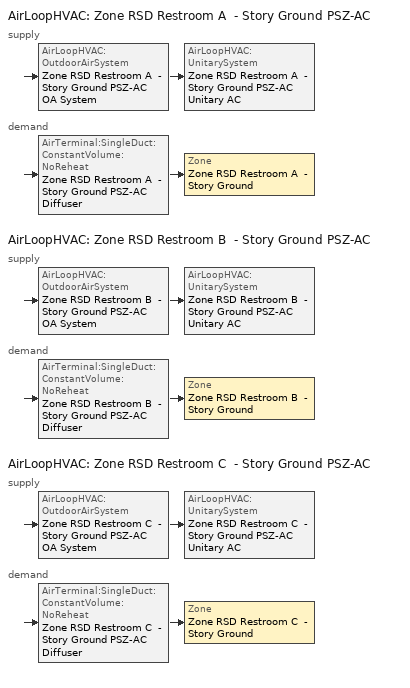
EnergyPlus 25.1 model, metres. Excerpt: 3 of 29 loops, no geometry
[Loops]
AirLoopHVAC 'Zone RSD Restroom A  - Story Ground PSZ-AC'
 supply: AirLoopHVAC:OutdoorAirSystem 'Zone RSD Restroom A  - Story Ground PSZ-AC OA System' > AirLoopHVAC:UnitarySystem 'Zone RSD Restroom A  - Story Ground PSZ-AC Unitary AC'
 demand: AirTerminal:SingleDuct:ConstantVolume:NoReheat 'Zone RSD Restroom A  - Story Ground PSZ-AC Diffuser' > Zone 'Zone RSD Restroom A  - Story Ground'
AirLoopHVAC 'Zone RSD Restroom B  - Story Ground PSZ-AC'
 supply: AirLoopHVAC:OutdoorAirSystem 'Zone RSD Restroom B  - Story Ground PSZ-AC OA System' > AirLoopHVAC:UnitarySystem 'Zone RSD Restroom B  - Story Ground PSZ-AC Unitary AC'
 demand: AirTerminal:SingleDuct:ConstantVolume:NoReheat 'Zone RSD Restroom B  - Story Ground PSZ-AC Diffuser' > Zone 'Zone RSD Restroom B  - Story Ground'
AirLoopHVAC 'Zone RSD Restroom C  - Story Ground PSZ-AC'
 supply: AirLoopHVAC:OutdoorAirSystem 'Zone RSD Restroom C  - Story Ground PSZ-AC OA System' > AirLoopHVAC:UnitarySystem 'Zone RSD Restroom C  - Story Ground PSZ-AC Unitary AC'
 demand: AirTerminal:SingleDuct:ConstantVolume:NoReheat 'Zone RSD Restroom C  - Story Ground PSZ-AC Diffuser' > Zone 'Zone RSD Restroom C  - Story Ground'
[ZoneControl:Thermostat] Temperature Difference Between Cutout And Setpoint {deltaC}=0
Name | Zone or ZoneList | Control Type Schedule | Control 1
Zone RSD Restroom A  - Story Ground Thermostat | Zone RSD Restroom A  - Story Ground | Zone RSD Restroom A  - Story Ground Thermostat Schedule | RSD Restroom - ComStock DEER Pre-1975 Thermostat
Zone RSD Restroom B  - Story Ground Thermostat | Zone RSD Restroom B  - Story Ground | Zone RSD Restroom B  - Story Ground Thermostat Schedule | RSD Restroom - ComStock DEER Pre-1975 Thermostat 1
Zone RSD Restroom C  - Story Ground Thermostat | Zone RSD Restroom C  - Story Ground | Zone RSD Restroom C  - Story Ground Thermostat Schedule | RSD Restroom - ComStock DEER Pre-1975 Thermostat 2
[ThermostatSetpoint:DualSetpoint] Heating Setpoint Temperature Schedule=D_RSD_All_HTemp_Yr; Cooling Setpoint Temperature Schedule=D_RSD_All_CTemp_Yr
RSD Restroom - ComStock DEER Pre-1975 Thermostat; RSD Restroom - ComStock DEER Pre-1975 Thermostat 1; RSD Restroom - ComStock DEER Pre-1975 Thermostat 2
[AirTerminal:SingleDuct:ConstantVolume:NoReheat] Availability Schedule=Always On Discrete
Name | Maximum Air Flow Rate {m3/s}
Zone RSD Restroom A  - Story Ground PSZ-AC Diffuser | 0.0633757
Zone RSD Restroom B  - Story Ground PSZ-AC Diffuser | 0.368032
Zone RSD Restroom C  - Story Ground PSZ-AC Diffuser | 0.0994167
[Zone equipment]
Zone RSD Restroom A  - Story Ground: Zone RSD Restroom A  - Story Ground Exhaust Fan, Zone RSD Restroom A  - Story Ground PSZ-AC Diffuser
Zone RSD Restroom B  - Story Ground: Zone RSD Restroom B  - Story Ground Exhaust Fan, Zone RSD Restroom B  - Story Ground PSZ-AC Diffuser
Zone RSD Restroom C  - Story Ground: Zone RSD Restroom C  - Story Ground Exhaust Fan, Zone RSD Restroom C  - Story Ground PSZ-AC Diffuser
[Sizing:Zone] Zone Cooling Design Supply Air Temperature Input Method=SupplyAirTemperature; Zone Cooling Design Supply Air Temperature {C}=12.7778; Zone Cooling Design Supply Air Temperature Difference {deltaC}=11.11; Zone Heating Design Supply Air Temperature Input Method=SupplyAirTemperature; Zone Heating Design Supply Air Temperature {C}=50; Zone Heating Design Supply Air Temperature Difference {deltaC}=11.11; Zone Cooling Design Supply Air Humidity Ratio {kgWater/kgDryAir}=0.0085; Zone Heating Design Supply Air Humidity Ratio {kgWater/kgDryAir}=0.008; Design Specification Outdoor Air Object=RSD Restroom Ventilation; Cooling Design Air Flow Method=DesignDay; Cooling Design Air Flow Rate {m3/s}=0; Cooling Minimum Air Flow per Zone Floor Area {m3/s-m2}=0.000762; Cooling Minimum Air Flow {m3/s}=0; Cooling Minimum Air Flow Fraction=0; Heating Design Air Flow Method=DesignDay; Heating Design Air Flow Rate {m3/s}=0; Heating Maximum Air Flow per Zone Floor Area {m3/s-m2}=0.002032; Heating Maximum Air Flow {m3/s}=0.141576; Heating Maximum Air Flow Fraction=0.3; Account for Dedicated Outdoor Air System=No; Zone Load Sizing Method=Sensible Load Only No Latent Load; Zone Latent Cooling Design Supply Air Humidity Ratio Input Method=HumidityRatioDifference; Zone Cooling Design Supply Air Humidity Ratio Difference {kgWater/kgDryAir}=0.005; Zone Latent Heating Design Supply Air Humidity Ratio Input Method=HumidityRatioDifference; Zone Humidification Design Supply Air Humidity Ratio Difference {kgWater/kgDryAir}=0.005; Type of Space Sum to Use=Coincident
Zone RSD Restroom A  - Story Ground; Zone RSD Restroom B  - Story Ground; Zone RSD Restroom C  - Story Ground
[DesignSpecification:OutdoorAir]
RSD Restroom Ventilation: Outdoor Air Method=Sum; Outdoor Air Flow per Person {m3/s-person}=0.00707921; Outdoor Air Flow per Zone Floor Area {m3/s-m2}=0.000762; Outdoor Air Flow per Zone {m3/s}=0; Outdoor Air Flow Air Changes per Hour {1/hr}=0
[Fan:ZoneExhaust] Availability Schedule=D_RSD_All_Fan_Yr; Fan Total Efficiency=0.563391; Pressure Rise {Pa}=124.544; Flow Fraction Schedule=D_RSD_All_Fan_Yr; System Availability Manager Coupling Mode=Decoupled
Name | Maximum Flow Rate {m3/s}
Zone RSD Restroom A  - Story Ground Exhaust Fan; Zone RSD Restroom C  - Story Ground Exhaust Fan | 0.0692124
Zone RSD Restroom B  - Story Ground Exhaust Fan | 0.493395
[AirLoopHVAC] Design Return Air Flow Fraction of Supply Air Flow=1
Name | Design Supply Air Flow Rate {m3/s}
Zone RSD Restroom A  - Story Ground PSZ-AC | 0.0633757
Zone RSD Restroom B  - Story Ground PSZ-AC | 0.368032
Zone RSD Restroom C  - Story Ground PSZ-AC | 0.0994167
[Sizing:System] Type of Load to Size On=Sensible; Central Heating Maximum System Air Flow Ratio=1; Preheat Design Temperature {C}=7.22222; Preheat Design Humidity Ratio {kgWater/kgDryAir}=0.008; Precool Design Temperature {C}=12.7778; Precool Design Humidity Ratio {kgWater/kgDryAir}=0.008; Central Cooling Design Supply Air Temperature {C}=12.7778; Central Heating Design Supply Air Temperature {C}=50; Type of Zone Sum to Use=Coincident; 100% Outdoor Air in Cooling=No; 100% Outdoor Air in Heating=No; Central Cooling Design Supply Air Humidity Ratio {kgWater/kgDryAir}=0.0085; Central Heating Design Supply Air Humidity Ratio {kgWater/kgDryAir}=0.008; Cooling Supply Air Flow Rate Method=DesignDay; Cooling Supply Air Flow Rate {m3/s}=0; Cooling Supply Air Flow Rate Per Floor Area {m3/s-m2}=0.00996765; Cooling Fraction of Autosized Cooling Supply Air Flow Rate=1; Cooling Supply Air Flow Rate Per Unit Cooling Capacity {m3/s-W}=3.94755e-05; Heating Supply Air Flow Rate Method=DesignDay; Heating Supply Air Flow Rate {m3/s}=0; Heating Supply Air Flow Rate Per Floor Area {m3/s-m2}=0.00996765; Heating Fraction of Autosized Heating Supply Air Flow Rate=1; Heating Fraction of Autosized Cooling Supply Air Flow Rate=1; Heating Supply Air Flow Rate Per Unit Heating Capacity {m3/s-W}=3.15882e-05; System Outdoor Air Method=ZoneSum; Zone Maximum Outdoor Air Fraction=1; Cooling Design Capacity Method=CoolingDesignCapacity; Cooling Design Capacity Per Floor Area {W/m2}=234.7; Fraction of Autosized Cooling Design Capacity=1; Heating Design Capacity Method=HeatingDesignCapacity; Heating Design Capacity Per Floor Area {W/m2}=157; Fraction of Autosized Heating Design Capacity=1; Central Cooling Capacity Control Method=OnOff; Occupant Diversity=1
Name | Design Outdoor Air Flow Rate {m3/s} | Cooling Design Capacity {W} | Heating Design Capacity {W}
Zone RSD Restroom A  - Story Ground PSZ-AC | 0.0633757 | 1201.57 | 1809.29
Zone RSD Restroom B  - Story Ground PSZ-AC | 0.368032 | 6937.21 | 12897.93
Zone RSD Restroom C  - Story Ground PSZ-AC | 0.0994167 | 1580.35 | 1809.29
[Controller:OutdoorAir] Economizer Control Type=NoEconomizer; Economizer Control Action Type=ModulateFlow; Economizer Maximum Limit Dry-Bulb Temperature {C}=28; Economizer Maximum Limit Enthalpy {J/kg}=64000; Lockout Type=LockoutWithCompressor; Minimum Limit Type=FixedMinimum; High Humidity Control=No; High Humidity Outdoor Air Flow Ratio=1; Control High Indoor Humidity Based on Outdoor Humidity Ratio=Yes; Heat Recovery Bypass Control Type=BypassWhenWithinEconomizerLimits; Economizer Operation Staging=InterlockedWithMechanicalCooling
Name | Minimum Outdoor Air Flow Rate {m3/s} | Maximum Outdoor Air Flow Rate {m3/s} | Minimum Outdoor Air Schedule | Mechanical Ventilation Controller
Zone RSD Restroom A  - Story Ground PSZ-AC OA System Controller | 0.0301074 | 0.0633757 | Zone RSD Restroom A  - Story Ground PSZ-AC_night_ventcycle_schedule | Controller Mechanical Ventilation 16
Zone RSD Restroom B  - Story Ground PSZ-AC OA System Controller | 0.214627 | 0.368032 | Zone RSD Restroom B  - Story Ground PSZ-AC_night_ventcycle_schedule | Controller Mechanical Ventilation 17
Zone RSD Restroom C  - Story Ground PSZ-AC OA System Controller | 0.0301074 | 0.0994167 | Zone RSD Restroom C  - Story Ground PSZ-AC_night_ventcycle_schedule | Controller Mechanical Ventilation 18
[Controller:MechanicalVentilation] Demand Controlled Ventilation=No; System Outdoor Air Method=ZoneSum; Design Specification Outdoor Air Object Name 1=RSD Restroom Ventilation
Name | Availability Schedule | Zone or ZoneList Name 1
Controller Mechanical Ventilation 16 | Zone RSD Restroom A  - Story Ground PSZ-AC_night_ventcycle_schedule | Zone RSD Restroom A  - Story Ground
Controller Mechanical Ventilation 17 | Zone RSD Restroom B  - Story Ground PSZ-AC_night_ventcycle_schedule | Zone RSD Restroom B  - Story Ground
Controller Mechanical Ventilation 18 | Zone RSD Restroom C  - Story Ground PSZ-AC_night_ventcycle_schedule | Zone RSD Restroom C  - Story Ground
[SetpointManager:MixedAir] Control Variable=Temperature
Name | Setpoint Node or NodeList
Zone RSD Restroom A  - Story Ground PSZ-AC Mixed Air Node OS Default SPM | Zone RSD Restroom A  - Story Ground PSZ-AC Mixed Air Node
Zone RSD Restroom B  - Story Ground PSZ-AC Mixed Air Node OS Default SPM | Zone RSD Restroom B  - Story Ground PSZ-AC Mixed Air Node
Zone RSD Restroom C  - Story Ground PSZ-AC Mixed Air Node OS Default SPM | Zone RSD Restroom C  - Story Ground PSZ-AC Mixed Air Node
[AirLoopHVAC:UnitarySystem] Control Type=Load; Dehumidification Control Type=None; Availability Schedule=Outage Availability Schedule; Fan Placement=DrawThrough; Supply Air Fan Operating Mode Schedule=Always On Discrete; DX Heating Coil Sizing Ratio=1; Use DOAS DX Cooling Coil=No; Minimum Supply Air Temperature {C}=2; Latent Load Control=SensibleOnlyLoadControl; Cooling Supply Air Flow Rate Method=SupplyAirFlowRate; Heating Supply Air Flow Rate Method=SupplyAirFlowRate; No Load Supply Air Flow Rate Method=None; No Load Supply Air Flow Rate Control Set To Low Speed=Yes; Maximum Supply Air Temperature {C}=50; Maximum Outdoor Dry-Bulb Temperature for Supplemental Heater Operation {C}=21; Ancillary On-Cycle Electric Power {W}=0; Ancillary Off-Cycle Electric Power {W}=0
Name | Controlling Zone or Thermostat Location | Supply Fan | Heating Coil | Cooling Coil | Supplemental Heating Coil | Cooling Supply Air Flow Rate {m3/s} | Heating Supply Air Flow Rate {m3/s}
Zone RSD Restroom A  - Story Ground PSZ-AC Unitary AC | Zone RSD Restroom A  - Story Ground | Zone RSD Restroom A  - Story Ground PSZ-AC Fan | Zone RSD Restroom A  - Story Ground PSZ-AC Gas Htg Coil | Zone RSD Restroom A  - Story Ground PSZ-AC 1spd DX AC Clg Coil 4kBtu/hr 9.7SEER 4kBtu/hr 13.0SEER | Zone RSD Restroom A  - Story Ground PSZ-AC No Heat | 0.0633757 | 0.0633757
Zone RSD Restroom B  - Story Ground PSZ-AC Unitary AC | Zone RSD Restroom B  - Story Ground | Zone RSD Restroom B  - Story Ground PSZ-AC Fan | Zone RSD Restroom B  - Story Ground PSZ-AC Gas Htg Coil | Zone RSD Restroom B  - Story Ground PSZ-AC 1spd DX AC Clg Coil 23kBtu/hr 9.7SEER 23kBtu/hr 13.0SEER | Zone RSD Restroom B  - Story Ground PSZ-AC No Heat | 0.368032 | 0.368032
Zone RSD Restroom C  - Story Ground PSZ-AC Unitary AC | Zone RSD Restroom C  - Story Ground | Zone RSD Restroom C  - Story Ground PSZ-AC Fan | Zone RSD Restroom C  - Story Ground PSZ-AC Gas Htg Coil | Zone RSD Restroom C  - Story Ground PSZ-AC 1spd DX AC Clg Coil 6kBtu/hr 9.7SEER 6kBtu/hr 13.0SEER | Zone RSD Restroom C  - Story Ground PSZ-AC No Heat | 0.0994167 | 0.0994167
[Fan:OnOff] Availability Schedule=Always On Discrete; Fan Total Efficiency=0.546; Pressure Rise {Pa}=622.722; Motor Efficiency=0.84; Motor In Airstream Fraction=1
Name | Maximum Flow Rate {m3/s} | Fan Power Ratio Function of Speed Ratio Curve | Fan Efficiency Ratio Function of Speed Ratio Curve
Zone RSD Restroom A  - Story Ground PSZ-AC Fan | 0.0633757 | Fan On Off Power Curve 15 | Fan On Off Efficiency Curve 15
Zone RSD Restroom B  - Story Ground PSZ-AC Fan | 0.368032 | Fan On Off Power Curve 16 | Fan On Off Efficiency Curve 16
Zone RSD Restroom C  - Story Ground PSZ-AC Fan | 0.0994167 | Fan On Off Power Curve 17 | Fan On Off Efficiency Curve 17
[Coil:Heating:Fuel] Availability Schedule=Always On Discrete; Fuel Type=NaturalGas; Burner Efficiency=0.8; On Cycle Parasitic Electric Load {W}=0; Off Cycle Parasitic Fuel Load {W}=0
Name | Nominal Capacity {W}
Zone RSD Restroom A  - Story Ground PSZ-AC Gas Htg Coil | 3013.7
Zone RSD Restroom B  - Story Ground PSZ-AC Gas Htg Coil | 22153.8
Zone RSD Restroom C  - Story Ground PSZ-AC Gas Htg Coil | 4318.48
[Coil:Cooling:DX:SingleSpeed] Availability Schedule=Always On Discrete; Gross Rated Cooling COP {W/W}=3.91157; Rated Evaporator Fan Power Per Volume Flow Rate 2017 {W/(m3/s)}=773.3; Rated Evaporator Fan Power Per Volume Flow Rate 2023 {W/(m3/s)}=934.4; Total Cooling Capacity Function of Temperature Curve=SpltAC1Sp_ClCap_fT; Total Cooling Capacity Function of Flow Fraction Curve=DXCOOL-NECB2011-REF-CAPFFLOW; Energy Input Ratio Function of Temperature Curve=SpltAC1Sp_EIR_fT; Energy Input Ratio Function of Flow Fraction Curve=DXCOOL-NECB2011-REF-COOLEIRFFLOW; Part Load Fraction Correlation Curve=DXCOOL-NECB2011-REF-COOLPLFFPLR; Minimum Outdoor Dry-Bulb Temperature for Compressor Operation {C}=-25; Nominal Time for Condensate Removal to Begin {s}=0; Ratio of Initial Moisture Evaporation Rate and Steady State Latent Capacity=0; Maximum Cycling Rate {cycles/hr}=0; Latent Capacity Time Constant {s}=0; Condenser Type=AirCooled; Evaporative Condenser Effectiveness=0.9; Evaporative Condenser Air Flow Rate {m3/s}=Autosize; Evaporative Condenser Pump Rated Power Consumption {W}=Autosize; Crankcase Heater Capacity {W}=0; Maximum Outdoor Dry-Bulb Temperature for Crankcase Heater Operation {C}=10; Basin Heater Capacity {W/K}=0; Basin Heater Setpoint Temperature {C}=2
Name | Gross Rated Total Cooling Capacity {W} | Gross Rated Sensible Heat Ratio | Rated Air Flow Rate {m3/s}
Zone RSD Restroom A  - Story Ground PSZ-AC 1spd DX AC Clg Coil 4kBtu/hr 9.7SEER 4kBtu/hr 13.0SEER | 1497.69 | 0.716532 | 0.0633757
Zone RSD Restroom B  - Story Ground PSZ-AC 1spd DX AC Clg Coil 23kBtu/hr 9.7SEER 23kBtu/hr 13.0SEER | 9139.12 | 0.701083 | 0.368032
Zone RSD Restroom C  - Story Ground PSZ-AC 1spd DX AC Clg Coil 6kBtu/hr 9.7SEER 6kBtu/hr 13.0SEER | 1859.21 | 0.800434 | 0.0994167
[Coil:Heating:Electric] Availability Schedule=Always Off Discrete; Efficiency=1; Nominal Capacity {W}=0
Zone RSD Restroom A  - Story Ground PSZ-AC No Heat; Zone RSD Restroom B  - Story Ground PSZ-AC No Heat; Zone RSD Restroom C  - Story Ground PSZ-AC No Heat
[SetpointManager:SingleZone:Reheat] Control Variable=Temperature; Minimum Supply Air Temperature {C}=12.7778; Maximum Supply Air Temperature {C}=50
Name | Control Zone | Setpoint Node or NodeList
Zone RSD Restroom A  - Story Ground Setpoint Manager SZ Reheat | Zone RSD Restroom A  - Story Ground | Zone RSD Restroom A  - Story Ground PSZ-AC Supply Outlet Node
Zone RSD Restroom B  - Story Ground Setpoint Manager SZ Reheat | Zone RSD Restroom B  - Story Ground | Zone RSD Restroom B  - Story Ground PSZ-AC Supply Outlet Node
Zone RSD Restroom C  - Story Ground Setpoint Manager SZ Reheat | Zone RSD Restroom C  - Story Ground | Zone RSD Restroom C  - Story Ground PSZ-AC Supply Outlet Node
[Schedule:Day:Interval]
D_RSD_All_HTemp_Yr Default; autogen D_RSD_All_HTemp_Yr 0_day_sch: Average, 24:00, 20
Schedule Day 17: No, 01:00, 20, 02:00, 20, 03:00, 20, 04:00, 20, 05:00, 20, 06:00, 20, 07:00, 20, 08:00, 20, 09:00, 20, 10:00, 20, 11:00, 20, 12:00, 20, 13:00, 20, 14:00, 20, 15:00, 0, 16:00, 0, 17:00, 0, 18:00, 0, 19:00, 0, 20:00, 0, 21:00, 0, 22:00, 0, 23:00, 0, 24:00, 0
Schedule Day 18: No, 01:00, 0, 02:00, 0, 03:00, 0, 04:00, 0, 05:00, 0, 06:00, 0, 07:00, 0, 08:00, 0, 09:00, 0, 10:00, 0, 11:00, 0, 12:00, 0, 13:00, 0, 14:00, 0, 15:00, 20, 16:00, 20, 17:00, 20, 18:00, 20, 19:00, 20, 20:00, 20, 21:00, 20, 22:00, 20, 23:00, 20, 24:00, 20
Schedule Day 5; Schedule Day 6: No, 24:00, 20
D_RSD_All_CTemp_Yr Default; autogen D_RSD_All_CTemp_Yr 0_day_sch: Average, 24:00, 21.6667
Schedule Day 59: No, 01:00, 21.6667, 02:00, 21.6667, 03:00, 21.6667, 04:00, 21.6667, 05:00, 21.6667, 06:00, 21.6667, 07:00, 21.6667, 08:00, 21.6667, 09:00, 21.6667, 10:00, 21.6667, 11:00, 21.6667, 12:00, 21.6667, 13:00, 21.6667, 14:00, 21.6667, 15:00, 0, 16:00, 0, 17:00, 0, 18:00, 0, 19:00, 0, 20:00, 0, 21:00, 0, 22:00, 0, 23:00, 0, 24:00, 0
Schedule Day 60: No, 01:00, 0, 02:00, 0, 03:00, 0, 04:00, 0, 05:00, 0, 06:00, 0, 07:00, 0, 08:00, 0, 09:00, 0, 10:00, 0, 11:00, 0, 12:00, 0, 13:00, 0, 14:00, 0, 15:00, 21.6667, 16:00, 21.6667, 17:00, 21.6667, 18:00, 21.6667, 19:00, 21.6667, 20:00, 21.6667, 21:00, 21.6667, 22:00, 21.6667, 23:00, 21.6667, 24:00, 21.6667
Schedule Day 2; Schedule Day 3: No, 24:00, 21.6667
D_RSD_All_Fan_Yr Default; autogen D_RSD_All_Fan_Yr 0_day_sch: Average, 09:00, 0, 23:00, 1, 24:00, 0
Schedule Day 41: No, 01:00, 0, 02:00, 0, 03:00, 0, 04:00, 0, 05:00, 0, 06:00, 0, 07:00, 0, 08:00, 0, 09:00, 0, 10:00, 1, 11:00, 1, 12:00, 1, 13:00, 1, 14:00, 1, 15:00, 0, 16:00, 0, 17:00, 0, 18:00, 0, 19:00, 0, 20:00, 0, 21:00, 0, 22:00, 0, 23:00, 0, 24:00, 0
Schedule Day 42: No, 01:00, 0, 02:00, 0, 03:00, 0, 04:00, 0, 05:00, 0, 06:00, 0, 07:00, 0, 08:00, 0, 09:00, 0, 10:00, 0, 11:00, 0, 12:00, 0, 13:00, 0, 14:00, 0, 15:00, 1, 16:00, 1, 17:00, 1, 18:00, 1, 19:00, 1, 20:00, 1, 21:00, 1, 22:00, 1, 23:00, 1, 24:00, 0
D_RSD_All_Fan_Yr Summer Design Day; D_RSD_All_Fan_Yr Winter Design Day: No, 09:00, 0, 23:00, 1, 24:00, 0
[Schedule:Week:Daily]
D_RSD_All_HTemp_Yr Week Rule - Jan1-Aug11; D_RSD_All_HTemp_Yr Week Rule - Aug19-Dec31: D_RSD_All_HTemp_Yr Default, D_RSD_All_HTemp_Yr Default, autogen D_RSD_All_HTemp_Yr 0_day_sch, autogen D_RSD_All_HTemp_Yr 0_day_sch, D_RSD_All_HTemp_Yr Default, D_RSD_All_HTemp_Yr Default, D_RSD_All_HTemp_Yr Default, D_RSD_All_HTemp_Yr Default, Schedule Day 5, Schedule Day 6, D_RSD_All_HTemp_Yr Default, D_RSD_All_HTemp_Yr Default
D_RSD_All_HTemp_Yr Week Rule - Aug12-Aug18: D_RSD_All_HTemp_Yr Default, D_RSD_All_HTemp_Yr Default, autogen D_RSD_All_HTemp_Yr 0_day_sch, Schedule Day 17, Schedule Day 18, D_RSD_All_HTemp_Yr Default, D_RSD_All_HTemp_Yr Default, D_RSD_All_HTemp_Yr Default, Schedule Day 5, Schedule Day 6, D_RSD_All_HTemp_Yr Default, D_RSD_All_HTemp_Yr Default
D_RSD_All_CTemp_Yr Week Rule - Jan1-Aug11; D_RSD_All_CTemp_Yr Week Rule - Aug19-Dec31: D_RSD_All_CTemp_Yr Default, D_RSD_All_CTemp_Yr Default, autogen D_RSD_All_CTemp_Yr 0_day_sch, autogen D_RSD_All_CTemp_Yr 0_day_sch, D_RSD_All_CTemp_Yr Default, D_RSD_All_CTemp_Yr Default, D_RSD_All_CTemp_Yr Default, D_RSD_All_CTemp_Yr Default, Schedule Day 2, Schedule Day 3, D_RSD_All_CTemp_Yr Default, D_RSD_All_CTemp_Yr Default
D_RSD_All_CTemp_Yr Week Rule - Aug12-Aug18: D_RSD_All_CTemp_Yr Default, D_RSD_All_CTemp_Yr Default, autogen D_RSD_All_CTemp_Yr 0_day_sch, Schedule Day 59, Schedule Day 60, D_RSD_All_CTemp_Yr Default, D_RSD_All_CTemp_Yr Default, D_RSD_All_CTemp_Yr Default, Schedule Day 2, Schedule Day 3, D_RSD_All_CTemp_Yr Default, D_RSD_All_CTemp_Yr Default
D_RSD_All_Fan_Yr Week Rule - Jan1-Aug11; D_RSD_All_Fan_Yr Week Rule - Aug19-Dec31: D_RSD_All_Fan_Yr Default, D_RSD_All_Fan_Yr Default, autogen D_RSD_All_Fan_Yr 0_day_sch, autogen D_RSD_All_Fan_Yr 0_day_sch, D_RSD_All_Fan_Yr Default, D_RSD_All_Fan_Yr Default, D_RSD_All_Fan_Yr Default, D_RSD_All_Fan_Yr Default, D_RSD_All_Fan_Yr Summer Design Day, D_RSD_All_Fan_Yr Winter Design Day, D_RSD_All_Fan_Yr Default, D_RSD_All_Fan_Yr Default
D_RSD_All_Fan_Yr Week Rule - Aug12-Aug18: D_RSD_All_Fan_Yr Default, D_RSD_All_Fan_Yr Default, autogen D_RSD_All_Fan_Yr 0_day_sch, Schedule Day 41, Schedule Day 42, D_RSD_All_Fan_Yr Default, D_RSD_All_Fan_Yr Default, D_RSD_All_Fan_Yr Default, D_RSD_All_Fan_Yr Summer Design Day, D_RSD_All_Fan_Yr Winter Design Day, D_RSD_All_Fan_Yr Default, D_RSD_All_Fan_Yr Default
[Schedule:Year]
D_RSD_All_HTemp_Yr: D_RSD_All_HTemp_Yr Week Rule - Jan1-Aug11, 1, 1, 8, 11, D_RSD_All_HTemp_Yr Week Rule - Aug12-Aug18, 8, 12, 8, 18, D_RSD_All_HTemp_Yr Week Rule - Aug19-Dec31, 8, 19, 12, 31
D_RSD_All_CTemp_Yr: D_RSD_All_CTemp_Yr Week Rule - Jan1-Aug11, 1, 1, 8, 11, D_RSD_All_CTemp_Yr Week Rule - Aug12-Aug18, 8, 12, 8, 18, D_RSD_All_CTemp_Yr Week Rule - Aug19-Dec31, 8, 19, 12, 31
D_RSD_All_Fan_Yr: D_RSD_All_Fan_Yr Week Rule - Jan1-Aug11, 1, 1, 8, 11, D_RSD_All_Fan_Yr Week Rule - Aug12-Aug18, 8, 12, 8, 18, D_RSD_All_Fan_Yr Week Rule - Aug19-Dec31, 8, 19, 12, 31
[Schedule:Compact]
Zone RSD Restroom A  - Story Ground Thermostat Schedule; Zone RSD Restroom B  - Story Ground Thermostat Schedule; Zone RSD Restroom C  - Story Ground Thermostat Schedule: Through: 12/31, For: AllDays, Until: 24:00, 4
Outage Availability Schedule: Through: 01/01, For: AllDays, Until: 24:00, 1, Through: 01/02, For: AllDays, Until: 24:00, 1, Through: 01/03, For: AllDays, Until: 24:00, 1, Through: 01/04, For: AllDays, Until: 24:00, 1, Through: 01/05, For: AllDays, Until: 24:00, 1, Through: 01/06, For: AllDays, Until: 24:00, 1, Through: 01/07, For: AllDays, Until: 24:00, 1, Through: 01/08, For: AllDays, Until: 24:00, 1, Through: 01/09, For: AllDays, Until: 24:00, 1, Through: 01/10, For: AllDays, Until: 24:00, 1, Through: 01/11, For: AllDays, Until: 24:00, 1, Through: 01/12, For: AllDays, Until: 24:00, 1, Through: 01/13, For: AllDays, Until: 24:00, 1, Through: 01/14, For: AllDays, Until: 24:00, 1, Through: 01/15, For: AllDays, Until: 24:00, 1, Through: 01/16, For: AllDays, Until: 24:00, 1, Through: 01/17, For: AllDays, Until: 24:00, 1, Through: 01/18, For: AllDays, Until: 24:00, 1, Through: 01/19, For: AllDays, Until: 24:00, 1, Through: 01/20, For: AllDays, Until: 24:00, 1, Through: 01/21, For: AllDays, Until: 24:00, 1, Through: 01/22, For: AllDays, Until: 24:00, 1, Through: 01/23, For: AllDays, Until: 24:00, 1, Through: 01/24, For: AllDays, Until: 24:00, 1, Through: 01/25, For: AllDays, Until: 24:00, 1, Through: 01/26, For: AllDays, Until: 24:00, 1, Through: 01/27, For: AllDays, Until: 24:00, 1, Through: 01/28, For: AllDays, Until: 24:00, 1, Through: 01/29, For: AllDays, Until: 24:00, 1, Through: 01/30, For: AllDays, Until: 24:00, 1, Through: 01/31, For: AllDays, Until: 24:00, 1, Through: 02/01, For: AllDays, Until: 24:00, 1, Through: 02/02, For: AllDays, Until: 24:00, 1, Through: 02/03, For: AllDays, Until: 24:00, 1, Through: 02/04, For: AllDays, Until: 24:00, 1, Through: 02/05, For: AllDays, Until: 24:00, 1, Through: 02/06, For: AllDays, Until: 24:00, 1, Through: 02/07, For: AllDays, Until: 24:00, 1, Through: 02/08, For: AllDays, Until: 24:00, 1, Through: 02/09, For: AllDays, Until: 24:00, 1, Through: 02/10, For: AllDays, Until: 24:00, 1, Through: 02/11, For: AllDays, Until: 24:00, 1, Through: 02/12, For: AllDays, Until: 24:00, 1, Through: 02/13, For: AllDays, Until: 24:00, 1, Through: 02/14, For: AllDays, Until: 24:00, 1, Through: 02/15, For: AllDays, Until: 24:00, 1, Through: 02/16, For: AllDays, Until: 24:00, 1, Through: 02/17, For: AllDays, Until: 24:00, 1, Through: 02/18, For: AllDays, Until: 24:00, 1, Through: 02/19, For: AllDays, Until: 24:00, 1, Through: 02/20, For: AllDays, Until: 24:00, 1, Through: 02/21, For: AllDays, Until: 24:00, 1, Through: 02/22, For: AllDays, Until: 24:00, 1, Through: 02/23, For: AllDays, Until: 24:00, 1, Through: 02/24, For: AllDays, Until: 24:00, 1, Through: 02/25, For: AllDays, Until: 24:00, 1, Through: 02/26, For: AllDays, Until: 24:00, 1, Through: 02/27, For: AllDays, Until: 24:00, 1, Through: 02/28, For: AllDays, Until: 24:00, 1, Through: 03/01, For: AllDays, Until: 24:00, 1, Through: 03/02, For: AllDays, Until: 24:00, 1, Through: 03/03, For: AllDays, Until: 24:00, 1, Through: 03/04, For: AllDays, Until: 24:00, 1, Through: 03/05, For: AllDays, Until: 24:00, 1, Through: 03/06, For: AllDays, Until: 24:00, 1, Through: 03/07, For: AllDays, Until: 24:00, 1, Through: 03/08, For: AllDays, Until: 24:00, 1, Through: 03/09, For: AllDays, Until: 24:00, 1, Through: 03/10, For: AllDays, Until: 24:00, 1, Through: 03/11, For: AllDays, Until: 24:00, 1, Through: 03/12, For: AllDays, Until: 24:00, 1, Through: 03/13, For: AllDays, Until: 24:00, 1, Through: 03/14, For: AllDays, Until: 24:00, 1, Through: 03/15, For: AllDays, Until: 24:00, 1, Through: 03/16, For: AllDays, Until: 24:00, 1, Through: 03/17, For: AllDays, Until: 24:00, 1, Through: 03/18, For: AllDays, Until: 24:00, 1, Through: 03/19, For: AllDays, Until: 24:00, 1, Through: 03/20, For: AllDays, Until: 24:00, 1, Through: 03/21, For: AllDays, Until: 24:00, 1, Through: 03/22, For: AllDays, Until: 24:00, 1, Through: 03/23, For: AllDays, Until: 24:00, 1, Through: 03/24, For: AllDays, Until: 24:00, 1, Through: 03/25, For: AllDays, Until: 24:00, 1, Through: 03/26, For: AllDays, Until: 24:00, 1, Through: 03/27, For: AllDays, Until: 24:00, 1, Through: 03/28, For: AllDays, Until: 24:00, 1, Through: 03/29, For: AllDays, Until: 24:00, 1, Through: 03/30, For: AllDays, Until: 24:00, 1, Through: 03/31, For: AllDays, Until: 24:00, 1, Through: 04/01, For: AllDays, Until: 24:00, 1, Through: 04/02, For: AllDays, Until: 24:00, 1, Through: 04/03, For: AllDays, Until: 24:00, 1, Through: 04/04, For: AllDays, Until: 24:00, 1, Through: 04/05, For: AllDays, Until: 24:00, 1, Through: 04/06, For: AllDays, Until: 24:00, 1, Through: 04/07, For: AllDays, Until: 24:00, 1, Through: 04/08, For: AllDays, Until: 24:00, 1, Through: 04/09, For: AllDays, Until: 24:00, 1, Through: 04/10, For: AllDays, Until: 24:00, 1, Through: 04/11, For: AllDays, Until: 24:00, 1, Through: 04/12, For: AllDays, Until: 24:00, 1, Through: 04/13, For: AllDays, Until: 24:00, 1, Through: 04/14, For: AllDays, Until: 24:00, 1, Through: 04/15, For: AllDays, Until: 24:00, 1, Through: 04/16, For: AllDays, Until: 24:00, 1, Through: 04/17, For: AllDays, Until: 24:00, 1, Through: 04/18, For: AllDays, Until: 24:00, 1, Through: 04/19, For: AllDays, Until: 24:00, 1, Through: 04/20, For: AllDays, Until: 24:00, 1, Through: 04/21, For: AllDays, Until: 24:00, 1, Through: 04/22, For: AllDays, Until: 24:00, 1, Through: 04/23, For: AllDays, Until: 24:00, 1, Through: 04/24, For: AllDays, Until: 24:00, 1, Through: 04/25, For: AllDays, Until: 24:00, 1, Through: 04/26, For: AllDays, Until: 24:00, 1, Through: 04/27, For: AllDays, Until: 24:00, 1, Through: 04/28, For: AllDays, Until: 24:00, 1, Through: 04/29, For: AllDays, Until: 24:00, 1, Through: 04/30, For: AllDays, Until: 24:00, 1, Through: 05/01, For: AllDays, Until: 24:00, 1, Through: 05/02, For: AllDays, Until: 24:00, 1, Through: 05/03, For: AllDays, Until: 24:00, 1, Through: 05/04, For: AllDays, Until: 24:00, 1, Through: 05/05, For: AllDays, Until: 24:00, 1, Through: 05/06, For: AllDays, Until: 24:00, 1, Through: 05/07, For: AllDays, Until: 24:00, 1, Through: 05/08, For: AllDays, Until: 24:00, 1, Through: 05/09, For: AllDays, Until: 24:00, 1, Through: 05/10, For: AllDays, Until: 24:00, 1, Through: 05/11, For: AllDays, Until: 24:00, 1, Through: 05/12, For: AllDays, Until: 24:00, 1, Through: 05/13, For: AllDays, Until: 24:00, 1, Through: 05/14, For: AllDays, Until: 24:00, 1, Through: 05/15, For: AllDays, Until: 24:00, 1, Through: 05/16, For: AllDays, Until: 24:00, 1, Through: 05/17, For: AllDays, Until: 24:00, 1, Through: 05/18, For: AllDays, Until: 24:00, 1, Through: 05/19, For: AllDays, Until: 24:00, 1, Through: 05/20, For: AllDays, Until: 24:00, 1, Through: 05/21, For: AllDays, Until: 24:00, 1, Through: 05/22, For: AllDays, Until: 24:00, 1, Through: 05/23, For: AllDays, Until: 24:00, 1, Through: 05/24, For: AllDays, Until: 24:00, 1, Through: 05/25, For: AllDays, Until: 24:00, 1, Through: 05/26, For: AllDays, Until: 24:00, 1, Through: 05/27, For: AllDays, Until: 24:00, 1, Through: 05/28, For: AllDays, Until: 24:00, 1, Through: 05/29, For: AllDays, Until: 24:00, 1, Through: 05/30, For: AllDays, Until: 24:00, 1, Through: 05/31, For: AllDays, Until: 24:00, 1, Through: 06/01, For: AllDays, Until: 24:00, 1, Through: 06/02, For: AllDays, Until: 24:00, 1, Through: 06/03, For: AllDays, Until: 24:00, 1, Through: 06/04, For: AllDays, Until: 24:00, 1, Through: 06/05, For: AllDays, Until: 24:00, 1, Through: 06/06, For: AllDays, Until: 24:00, 1, Through: 06/07, For: AllDays, Until: 24:00, 1, Through: 06/08, For: AllDays, Until: 24:00, 1, Through: 06/09, For: AllDays, Until: 24:00, 1, Through: 06/10, For: AllDays, Until: 24:00, 1, Through: 06/11, For: AllDays, Until: 24:00, 1, Through: 06/12, For: AllDays, Until: 24:00, 1, Through: 06/13, For: AllDays, Until: 24:00, 1, Through: 06/14, For: AllDays, Until: 24:00, 1, Through: 06/15, For: AllDays, Until: 24:00, 1, Through: 06/16, For: AllDays, Until: 24:00, 1, Through: 06/17, For: AllDays, Until: 24:00, 1, Through: 06/18, For: AllDays, Until: 24:00, 1, Through: 06/19, For: AllDays, Until: 24:00, 1, Through: 06/20, For: AllDays, Until: 24:00, 1, Through: 06/21, For: AllDays, Until: 24:00, 1, Through: 06/22, For: AllDays, Until: 24:00, 1, Through: 06/23, For: AllDays, Until: 24:00, 1, Through: 06/24, For: AllDays, Until: 24:00, 1, Through: 06/25, For: AllDays, Until: 24:00, 1, Through: 06/26, For: AllDays, Until: 24:00, 1, Through: 06/27, For: AllDays, Until: 24:00, 1, Through: 06/28, For: AllDays, Until: 24:00, 1, Through: 06/29, For: AllDays, Until: 24:00, 1, Through: 06/30, For: AllDays, Until: 24:00, 1, Through: 07/01, For: AllDays, Until: 24:00, 1, Through: 07/02, For: AllDays, Until: 24:00, 1, Through: 07/03, For: AllDays, Until: 24:00, 1, Through: 07/04, For: AllDays, Until: 24:00, 1, Through: 07/05, For: AllDays, Until: 24:00, 1, Through: 07/06, For: AllDays, Until: 24:00, 1, Through: 07/07, For: AllDays, Until: 24:00, 1, Through: 07/08, For: AllDays, Until: 24:00, 1, Through: 07/09, For: AllDays, Until: 24:00, 1, Through: 07/10, For: AllDays, Until: 24:00, 1, Through: 07/11, For: AllDays, Until: 24:00, 1, Through: 07/12, For: AllDays, Until: 24:00, 1, Through: 07/13, For: AllDays, Until: 24:00, 1, Through: 07/14, For: AllDays, Until: 24:00, 1, Through: 07/15, For: AllDays, Until: 24:00, 1, Through: 07/16, For: AllDays, Until: 24:00, 1, Through: 07/17, For: AllDays, Until: 24:00, 1, Through: 07/18, For: AllDays, Until: 24:00, 1, Through: 07/19, For: AllDays, Until: 24:00, 1, Through: 07/20, For: AllDays, Until: 24:00, 1, Through: 07/21, For: AllDays, Until: 24:00, 1, Through: 07/22, For: AllDays, Until: 24:00, 1, Through: 07/23, For: AllDays, Until: 24:00, 1, Through: 07/24, For: AllDays, Until: 24:00, 1, Through: 07/25, For: AllDays, Until: 24:00, 1, Through: 07/26, For: AllDays, Until: 24:00, 1, Through: 07/27, For: AllDays, Until: 24:00, 1, Through: 07/28, For: AllDays, Until: 24:00, 1, Through: 07/29, For: AllDays, Until: 24:00, 1, Through: 07/30, For: AllDays, Until: 24:00, 1, Through: 07/31, For: AllDays, Until: 24:00, 1, Through: 08/01, For: AllDays, Until: 24:00, 1, Through: 08/02, For: AllDays, Until: 24:00, 1, Through: 08/03, For: AllDays, Until: 24:00, 1, Through: 08/04, For: AllDays, Until: 24:00, 1, Through: 08/05, For: AllDays, Until: 24:00, 1, Through: 08/06, For: AllDays, Until: 24:00, 1, Through: 08/07, For: AllDays, Until: 24:00, 1, Through: 08/08, For: AllDays, Until: 24:00, 1, Through: 08/09, For: AllDays, Until: 24:00, 1, Through: 08/10, For: AllDays, Until: 24:00, 1, Through: 08/11, For: AllDays, Until: 24:00, 1, Through: 08/12, For: AllDays, Until: 24:00, 1, Through: 08/13, For: AllDays, Until: 24:00, 1, Through: 08/14, For: AllDays, Until: 24:00, 1, Through: 08/15, For: AllDays, Until: 13:00, 1, Until: 24:00, 0, Through: 08/16, For: AllDays, Until: 13:00, 0, Until: 24:00, 1, Through: 08/17, For: AllDays, Until: 24:00, 1, Through: 08/18, For: AllDays, Until: 24:00, 1, Through: 08/19, For: AllDays, Until: 24:00, 1, Through: 08/20, For: AllDays, Until: 24:00, 1, Through: 08/21, For: AllDays, Until: 24:00, 1, Through: 08/22, For: AllDays, Until: 24:00, 1, Through: 08/23, For: AllDays, Until: 24:00, 1, Through: 08/24, For: AllDays, Until: 24:00, 1, Through: 08/25, For: AllDays, Until: 24:00, 1, Through: 08/26, For: AllDays, Until: 24:00, 1, Through: 08/27, For: AllDays, Until: 24:00, 1, Through: 08/28, For: AllDays, Until: 24:00, 1, Through: 08/29, For: AllDays, Until: 24:00, 1, Through: 08/30, For: AllDays, Until: 24:00, 1, Through: 08/31, For: AllDays, Until: 24:00, 1, Through: 09/01, For: AllDays, Until: 24:00, 1, Through: 09/02, For: AllDays, Until: 24:00, 1, Through: 09/03, For: AllDays, Until: 24:00, 1, Through: 09/04, For: AllDays, Until: 24:00, 1, Through: 09/05, For: AllDays, Until: 24:00, 1, Through: 09/06, For: AllDays, Until: 24:00, 1, Through: 09/07, For: AllDays, Until: 24:00, 1, Through: 09/08, For: AllDays, Until: 24:00, 1, Through: 09/09, For: AllDays, Until: 24:00, 1, Through: 09/10, For: AllDays, Until: 24:00, 1, Through: 09/11, For: AllDays, Until: 24:00, 1, Through: 09/12, For: AllDays, Until: 24:00, 1, Through: 09/13, For: AllDays, Until: 24:00, 1, Through: 09/14, For: AllDays, Until: 24:00, 1, Through: 09/15, For: AllDays, Until: 24:00, 1, Through: 09/16, For: AllDays, Until: 24:00, 1, Through: 09/17, For: AllDays, Until: 24:00, 1, Through: 09/18, For: AllDays, Until: 24:00, 1, Through: 09/19, For: AllDays, Until: 24:00, 1, Through: 09/20, For: AllDays, Until: 24:00, 1, Through: 09/21, For: AllDays, Until: 24:00, 1, Through: 09/22, For: AllDays, Until: 24:00, 1, Through: 09/23, For: AllDays, Until: 24:00, 1, Through: 09/24, For: AllDays, Until: 24:00, 1, Through: 09/25, For: AllDays, Until: 24:00, 1, Through: 09/26, For: AllDays, Until: 24:00, 1, Through: 09/27, For: AllDays, Until: 24:00, 1, Through: 09/28, For: AllDays, Until: 24:00, 1, Through: 09/29, For: AllDays, Until: 24:00, 1, Through: 09/30, For: AllDays, Until: 24:00, 1, Through: 10/01, For: AllDays, Until: 24:00, 1, Through: 10/02, For: AllDays, Until: 24:00, 1, Through: 10/03, For: AllDays, Until: 24:00, 1, Through: 10/04, For: AllDays, Until: 24:00, 1, Through: 10/05, For: AllDays, Until: 24:00, 1, Through: 10/06, For: AllDays, Until: 24:00, 1, Through: 10/07, For: AllDays, Until: 24:00, 1, Through: 10/08, For: AllDays, Until: 24:00, 1, Through: 10/09, For: AllDays, Until: 24:00, 1, Through: 10/10, For: AllDays, Until: 24:00, 1, Through: 10/11, For: AllDays, Until: 24:00, 1, Through: 10/12, For: AllDays, Until: 24:00, 1, Through: 10/13, For: AllDays, Until: 24:00, 1, Through: 10/14, For: AllDays, Until: 24:00, 1, Through: 10/15, For: AllDays, Until: 24:00, 1, Through: 10/16, For: AllDays, Until: 24:00, 1, Through: 10/17, For: AllDays, Until: 24:00, 1, Through: 10/18, For: AllDays, Until: 24:00, 1, Through: 10/19, For: AllDays, Until: 24:00, 1, Through: 10/20, For: AllDays, Until: 24:00, 1, Through: 10/21, For: AllDays, Until: 24:00, 1, Through: 10/22, For: AllDays, Until: 24:00, 1, Through: 10/23, For: AllDays, Until: 24:00, 1, Through: 10/24, For: AllDays, Until: 24:00, 1, Through: 10/25, For: AllDays, Until: 24:00, 1, Through: 10/26, For: AllDays, Until: 24:00, 1, Through: 10/27, For: AllDays, Until: 24:00, 1, Through: 10/28, For: AllDays, Until: 24:00, 1, Through: 10/29, For: AllDays, Until: 24:00, 1, Through: 10/30, For: AllDays, Until: 24:00, 1, Through: 10/31, For: AllDays, Until: 24:00, 1, Through: 11/01, For: AllDays, Until: 24:00, 1, Through: 11/02, For: AllDays, Until: 24:00, 1, Through: 11/03, For: AllDays, Until: 24:00, 1, Through: 11/04, For: AllDays, Until: 24:00, 1, Through: 11/05, For: AllDays, Until: 24:00, 1, Through: 11/06, For: AllDays, Until: 24:00, 1, Through: 11/07, For: AllDays, Until: 24:00, 1, Through: 11/08, For: AllDays, Until: 24:00, 1, Through: 11/09, For: AllDays, Until: 24:00, 1, Through: 11/10, For: AllDays, Until: 24:00, 1, Through: 11/11, For: AllDays, Until: 24:00, 1, Through: 11/12, For: AllDays, Until: 24:00, 1, Through: 11/13, For: AllDays, Until: 24:00, 1, Through: 11/14, For: AllDays, Until: 24:00, 1, Through: 11/15, For: AllDays, Until: 24:00, 1, Through: 11/16, For: AllDays, Until: 24:00, 1, Through: 11/17, For: AllDays, Until: 24:00, 1, Through: 11/18, For: AllDays, Until: 24:00, 1, Through: 11/19, For: AllDays, Until: 24:00, 1, Through: 11/20, For: AllDays, Until: 24:00, 1, Through: 11/21, For: AllDays, Until: 24:00, 1, Through: 11/22, For: AllDays, Until: 24:00, 1, Through: 11/23, For: AllDays, Until: 24:00, 1, Through: 11/24, For: AllDays, Until: 24:00, 1, Through: 11/25, For: AllDays, Until: 24:00, 1, Through: 11/26, For: AllDays, Until: 24:00, 1, Through: 11/27, For: AllDays, Until: 24:00, 1, Through: 11/28, For: AllDays, Until: 24:00, 1, Through: 11/29, For: AllDays, Until: 24:00, 1, Through: 11/30, For: AllDays, Until: 24:00, 1, Through: 12/01, For: AllDays, Until: 24:00, 1, Through: 12/02, For: AllDays, Until: 24:00, 1, Through: 12/03, For: AllDays, Until: 24:00, 1, Through: 12/04, For: AllDays, Until: 24:00, 1, Through: 12/05, For: AllDays, Until: 24:00, 1, Through: 12/06, For: AllDays, Until: 24:00, 1, Through: 12/07, For: AllDays, Until: 24:00, 1, Through: 12/08, For: AllDays, Until: 24:00, 1, Through: 12/09, For: AllDays, Until: 24:00, 1, Through: 12/10, For: AllDays, Until: 24:00, 1, Through: 12/11, For: AllDays, Until: 24:00, 1, Through: 12/12, For: AllDays, Until: 24:00, 1, Through: 12/13, For: AllDays, Until: 24:00, 1, Through: 12/14, For: AllDays, Until: 24:00, 1, Through: 12/15, For: AllDays, Until: 24:00, 1, Through: 12/16, For: AllDays, Until: 24:00, 1, Through: 12/17, For: AllDays, Until: 24:00, 1, Through: 12/18, For: AllDays, Until: 24:00, 1, Through: 12/19, For: AllDays, Until: 24:00, 1, Through: 12/20, For: AllDays, Until: 24:00, 1, Through: 12/21, For: AllDays, Until: 24:00, 1, Through: 12/22, For: AllDays, Until: 24:00, 1, Through: 12/23, For: AllDays, Until: 24:00, 1, Through: 12/24, For: AllDays, Until: 24:00, 1, Through: 12/25, For: AllDays, Until: 24:00, 1, Through: 12/26, For: AllDays, Until: 24:00, 1, Through: 12/27, For: AllDays, Until: 24:00, 1, Through: 12/28, For: AllDays, Until: 24:00, 1, Through: 12/29, For: AllDays, Until: 24:00, 1, Through: 12/30, For: AllDays, Until: 24:00, 1, Through: 12/31, For: AllDays, Until: 24:00, 1
[Schedule:Constant]
Name | Hourly Value
Always On Discrete; Zone RSD Restroom A  - Story Ground PSZ-AC_night_ventcycle_schedule; Zone RSD Restroom B  - Story Ground PSZ-AC_night_ventcycle_schedule; Zone RSD Restroom C  - Story Ground PSZ-AC_night_ventcycle_schedule | 1
Always Off Discrete | 0
[Curve:Exponent] Coefficient1 Constant=1; Coefficient2 Constant=0; Coefficient3 Constant=0; Minimum Value of x {BasedOnField A2}=0; Maximum Value of x {BasedOnField A2}=1
Fan On Off Power Curve 15; Fan On Off Power Curve 16; Fan On Off Power Curve 17
[Curve:Cubic] Maximum Value of x {BasedOnField A2}=1
Name | Coefficient1 Constant | Coefficient2 x | Coefficient3 x**2 | Coefficient4 x**3 | Minimum Value of x {BasedOnField A2}
DXCOOL-NECB2011-REF-COOLPLFFPLR | 0.0277 | 4.9151 | -8.184 | 4.2702 | 0.7
Fan On Off Efficiency Curve 15; Fan On Off Efficiency Curve 16; Fan On Off Efficiency Curve 17 | 1 | 0 | 0 | 0 | 0
[Curve:Biquadratic] Minimum Value of x {BasedOnField A2}=7.22222; Maximum Value of x {BasedOnField A2}=29.44444; Minimum Value of y {BasedOnField A3}=-23.333; Maximum Value of y {BasedOnField A3}=46.11111
Name | Coefficient1 Constant | Coefficient2 x | Coefficient3 x**2 | Coefficient4 y | Coefficient5 y**2 | Coefficient6 x*y
SpltAC1Sp_ClCap_fT | 0.67916 | 0.016938 | 0.00069336 | 0.0045576 | -8.42e-05 | -0.00047628
SpltAC1Sp_EIR_fT | 0.739046 | -0.00778968 | 0.000128304 | -0.00027 | 0.0006642 | -0.000648
[Curve:Quadratic] Coefficient1 Constant=1; Coefficient2 x=0; Coefficient3 x**2=0; Minimum Value of x {BasedOnField A2}=0; Maximum Value of x {BasedOnField A2}=1
DXCOOL-NECB2011-REF-CAPFFLOW; DXCOOL-NECB2011-REF-COOLEIRFFLOW
